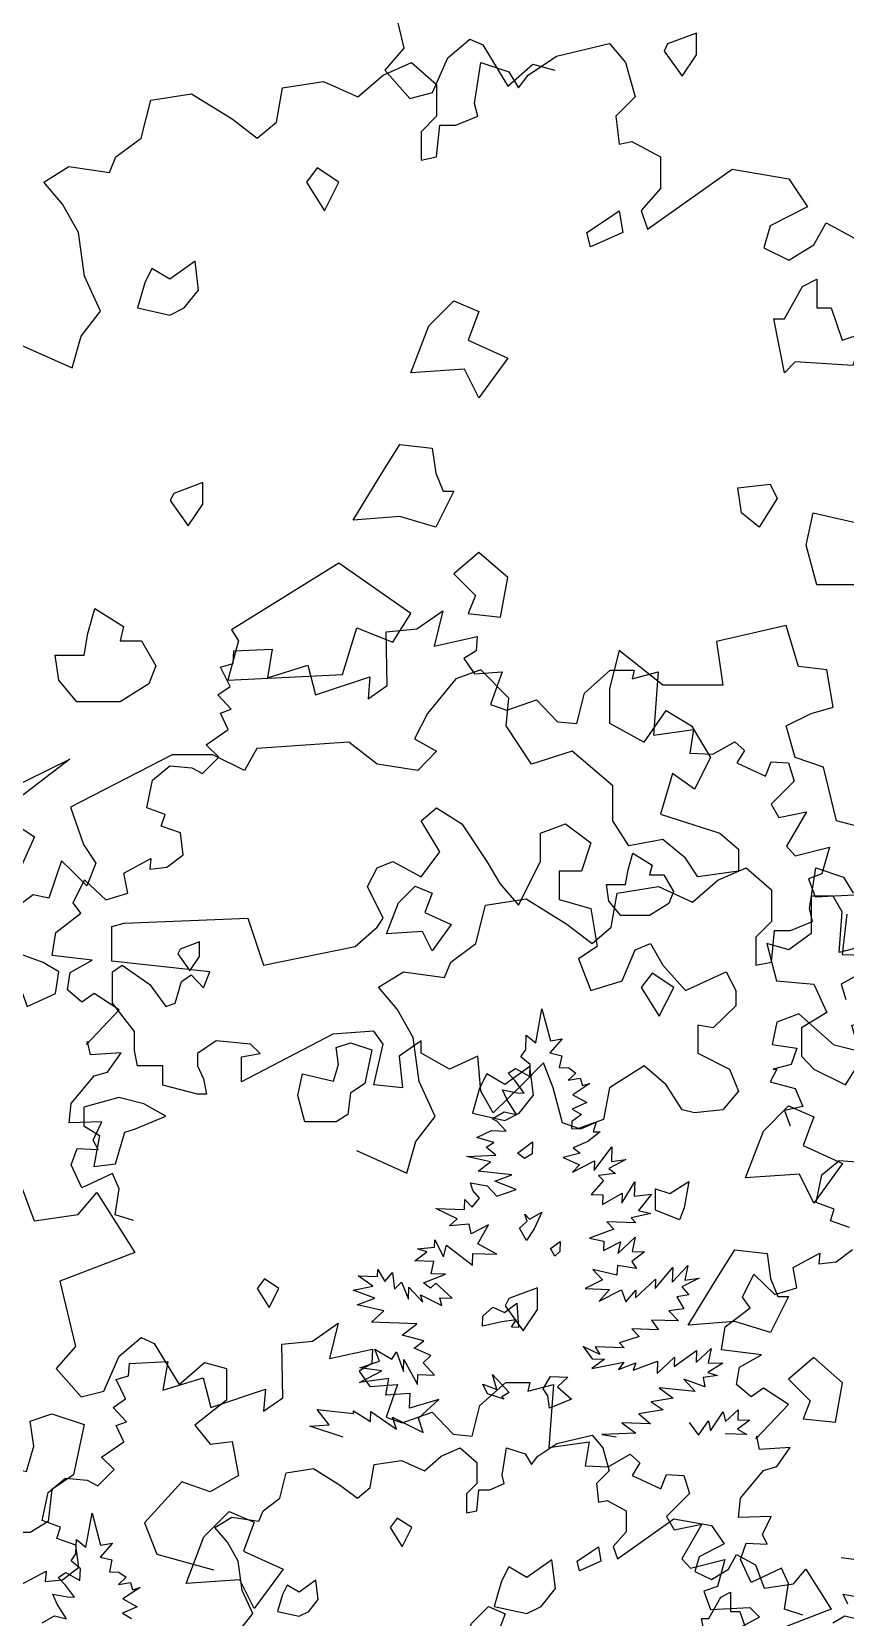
# Model space of a CAD drawing. Header units: inches. Extents: x -11 to 128, y 7 to 56.
# Drawn here: x 13.696 to 14.099, y 23.32 to 24.104 of the extents above; entities that cross this region are included whole.
import ezdxf

# ---------------------------------------------------------------- set-up
doc = ezdxf.new("R2010")
doc.units = ezdxf.units.IN
doc.header["$MEASUREMENT"] = 0
doc.layers.add('CAY', color=94, linetype='Continuous')
doc.layers.add('CAY-3', color=61, linetype='Continuous')
picture_1 = doc.add_image_def('image1.jpg', size_in_pixel=(1680, 1093))

# ---------------------------------------------------------------- blocks, each defined once
blk = doc.blocks.new('A$C76451831')
at = {"layer": 'CAY'}
for p, q in [((1288.9, 1909.2), (1320.1, 1922.7)), ((1320.1, 1922.7), (1347.8, 1898.6)), ((1389.7, 1877.9), (1396.8, 1922.7)), ((1396.8, 1922.7), (1427.4, 1912.7)), ((1261.1, 1885), (1288.9, 1909.2)), ((1427.4, 1912.7), (1438, 1895)), ((1033, 1881.5), (1077.8, 1888.5)), ((1077.8, 1888.5), (1122.6, 1860.8)), ((1171.5, 1857.3), (1178, 1895)), ((1178, 1895), (1223.4, 1902.1)), ((1223.4, 1902.1), (1261.1, 1885)), ((1347.8, 1898.6), (1347.8, 1863.8)), ((1022.3, 1839.6), (1033, 1881.5)), ((1393.2, 1863.8), (1389.7, 1877.9)), ((1122.6, 1860.8), (1150.3, 1839.6)), ((1150.3, 1839.6), (1171.5, 1857.3)), ((1347.8, 1863.8), (1330.7, 1846.6)), ((1347.8, 1818.9), (1351.4, 1853.7)), ((1351.4, 1853.7), (1369, 1853.7)), ((1369, 1853.7), (1393.2, 1863.8)), ((994.6, 1818.9), (1022.3, 1839.6)), ((1330.7, 1846.6), (1330.7, 1815.4)), ((987.6, 1801.8), (994.6, 1818.9)), ((1330.7, 1815.4), (1347.8, 1818.9)), ((915, 1791.2), (942.7, 1808.3)), ((942.7, 1808.3), (987.6, 1801.8)), ((935.7, 1767), (915, 1791.2)), ((953.4, 1735.8), (935.7, 1767)), ((4659.2, 1730), (4666, 1767.4)), ((4666, 1767.4), (4675.2, 1732.1)), ((959.8, 1687.4), (953.4, 1735.8)), ((4648.1, 1722.6), (4648.6, 1738.5)), ((4648.6, 1738.5), (4659.2, 1730)), ((4688.4, 1734.4), (4674.7, 1719)), ((4675.2, 1732.1), (4688.4, 1734.4)), ((4642.8, 1714.7), (4648.1, 1722.6)), ((4653, 1706.2), (4642.8, 1714.7)), ((4674.7, 1719), (4687.7, 1715.8)), ((4687.7, 1715.8), (4685, 1702.8)), ((4628.6, 1696.6), (4636.9, 1701.7)), ((4636.5, 1688.1), (4628.6, 1696.6)), ((4636.9, 1701.7), (4652.5, 1693)), ((4652.5, 1693), (4653, 1706.2)), ((4685, 1702.8), (4695.4, 1702.4)), ((4703.4, 1696.7), (4694.9, 1688.8)), ((4695.4, 1702.4), (4703.4, 1696.7)), ((977.5, 1649), (959.8, 1687.4)), ((4627.6, 1667.1), (4622.5, 1678.2)), ((4622.5, 1678.2), (4638.7, 1674.9)), ((4646.4, 1674.6), (4636.5, 1688.1)), ((4694.9, 1688.8), (4708.2, 1691.1)), ((4718.8, 1685.3), (4699.8, 1672.8)), ((4708.2, 1691.1), (4710.6, 1682.8)), ((4710.6, 1682.8), (4718.8, 1685.3)), ((4637.9, 1650.9), (4627.6, 1667.1)), ((4638.7, 1674.9), (4646.4, 1674.6)), ((4715.4, 1664.1), (4699.3, 1656.9)), ((4699.8, 1672.8), (4715.4, 1664.1)), ((956.3, 1621.3), (977.5, 1649)), ((4611, 1646.4), (4624.4, 1654.1)), ((4616.3, 1643.5), (4611, 1646.4)), ((4626.4, 1632.7), (4616.3, 1643.5)), ((4624.4, 1654.1), (4637.9, 1650.9)), ((4698.8, 1643.4), (4698.5, 1635.7)), ((4709.5, 1651.1), (4698.8, 1643.4)), ((4699.3, 1656.9), (4709.5, 1651.1)), ((4708.9, 1635.3), (4725.5, 1642.4)), ((4725.5, 1642.4), (4722.4, 1632.1)), ((4594.4, 1625.7), (4610.5, 1633.3)), ((4612.8, 1620.1), (4594.4, 1625.7)), ((4610.5, 1633.3), (4626.4, 1632.7)), ((4698.5, 1635.7), (4708.9, 1635.3)), ((4730.1, 1631.8), (4716.6, 1621.4)), ((4722.4, 1632.1), (4730.1, 1631.8)), ((890.9, 1611.3), (946.3, 1586.5)), ((946.3, 1586.5), (956.3, 1621.3)), ((4604.5, 1614.9), (4612.8, 1620.1)), ((4615, 1606.4), (4604.5, 1614.9)), ((4708, 1608.6), (4689.3, 1603.8)), ((4716.6, 1621.4), (4700.5, 1614.3)), ((4700.5, 1614.3), (4708, 1608.6)), ((4723.6, 1589.4), (4743.1, 1615.5)), ((4743.1, 1615.5), (4742.6, 1599.2)), ((4582.8, 1604.8), (4615, 1606.4)), ((4609.3, 1598.9), (4582.8, 1604.8)), ((4595.8, 1588.5), (4609.3, 1598.9)), ((4689.3, 1603.8), (4707.5, 1595.4)), ((4699.6, 1587.6), (4724, 1599.9)), ((4707.5, 1595.4), (4699.6, 1587.6)), ((4724, 1599.9), (4723.6, 1589.4)), ((4758.5, 1601.4), (4739.6, 1591.6)), ((4739.6, 1591.6), (4747.1, 1585.9)), ((4742.6, 1599.2), (4758.5, 1601.4)), ((4587.2, 1575.6), (4605.7, 1572.3)), ((4589.7, 1567.4), (4587.2, 1575.6)), ((4632.8, 1584.5), (4595.8, 1588.5)), ((4614, 1577.4), (4632.8, 1584.5)), ((4637.7, 1568.4), (4614, 1577.4)), ((4733.7, 1578.2), (4720, 1562.8)), ((4747.1, 1585.9), (4728.4, 1583.8)), ((4728.4, 1583.8), (4733.7, 1578.2)), ((4754.1, 1553.5), (4768.1, 1577)), ((4768.1, 1577), (4767.5, 1561.2)), ((4092.4, 1572.3), (4106.6, 1533.9)), ((4154.9, 1541), (4175.6, 1565.2)), ((4175.6, 1565.2), (4217.4, 1499.1)), ((4580.8, 1546.4), (4581.1, 1557.2)), ((4581.1, 1557.2), (4589, 1548.8)), ((4589, 1548.8), (4597.1, 1559)), ((4597.1, 1559), (4589.7, 1567.4)), ((4605.7, 1572.3), (4616.2, 1561)), ((4616.2, 1561), (4637.7, 1568.4)), ((4720, 1562.8), (4733.1, 1562.4)), ((4732.8, 1552), (4754.5, 1564.3)), ((4733.1, 1562.4), (4732.8, 1552)), ((4754.5, 1564.3), (4754.1, 1553.5)), ((4767.5, 1561.2), (4786.6, 1563.2)), ((4786.6, 1563.2), (4772.4, 1545.1)), ((4106.6, 1533.9), (4154.9, 1541)), ((4572.7, 1536.2), (4549.1, 1547.5)), ((4549.1, 1547.5), (4580.8, 1546.4)), ((4785.9, 1541.9), (4764.4, 1537.2)), ((4772.4, 1545.1), (4785.9, 1541.9)), ((4564.3, 1528.4), (4572.7, 1536.2)), ((4585.6, 1530.3), (4564.3, 1528.4)), ((4588, 1519.4), (4585.6, 1530.3)), ((4606.9, 1529.6), (4588, 1519.4)), ((4595.3, 1508.7), (4606.9, 1529.6)), ((4745, 1524.8), (4718.3, 1514.8)), ((4769.2, 1531.6), (4737.5, 1532.7)), ((4737.5, 1532.7), (4745, 1524.8)), ((4764.4, 1537.2), (4769.2, 1531.6)), ((4528.9, 1502.9), (4547.6, 1504.9)), ((4539.3, 1499.8), (4528.9, 1502.9)), ((4547.6, 1504.9), (4547.9, 1513.1)), ((4547.9, 1513.1), (4557.6, 1494.1)), ((4557.6, 1494.1), (4560.8, 1507.2)), ((4560.8, 1507.2), (4589.5, 1484.9)), ((4616.2, 1497.1), (4595.3, 1508.7)), ((4718.3, 1514.8), (4734.1, 1511.6)), ((4734.1, 1511.6), (4733.7, 1501.1)), ((4733.7, 1501.1), (4752.6, 1510.9)), ((4749.5, 1497.9), (4768.7, 1515.8)), ((4752.6, 1510.9), (4749.5, 1497.9)), ((4768.7, 1515.8), (4765.4, 1500)), ((4217.4, 1499.1), (4134.9, 1467.3)), ((4525.8, 1489.8), (4539.3, 1499.8)), ((4547, 1489.1), (4525.8, 1489.8)), ((4543.8, 1475.6), (4547, 1489.1)), ((4589.5, 1484.9), (4589.9, 1498)), ((4589.9, 1498), (4616.2, 1497.1)), ((4779, 1499.6), (4765, 1489.2)), ((4765, 1489.2), (4770.2, 1481.3)), ((4765.4, 1500), (4779, 1499.6)), ((4463.6, 1473.4), (4484.8, 1472.7)), ((4479.5, 1462), (4463.6, 1473.4)), ((4484.8, 1472.7), (4485.1, 1480.4)), ((4485.1, 1480.4), (4492.8, 1466.9)), ((4492.8, 1466.9), (4501.3, 1477.1)), ((4501.3, 1477.1), (4503.4, 1458.4)), ((4535.3, 1465.5), (4559.7, 1475)), ((4559.7, 1475), (4543.8, 1475.6)), ((4732.6, 1469), (4713.7, 1459.2)), ((4722.1, 1480.2), (4732.6, 1469)), ((4748.6, 1473.9), (4722.1, 1480.2)), ((4749, 1484.7), (4748.6, 1473.9)), ((4770.2, 1481.3), (4749, 1484.7)), ((4769, 1449.1), (4791.1, 1469.7)), ((4790.7, 1459.3), (4810.1, 1482.6)), ((4791.1, 1469.7), (4790.7, 1459.3)), ((4809.5, 1466.3), (4826.5, 1484.8)), ((4810.1, 1482.6), (4809.5, 1466.3)), ((4839.1, 1470.7), (4820.2, 1461)), ((4826.5, 1484.8), (4823.2, 1468.6)), ((4823.2, 1468.6), (4839.1, 1470.7)), ((4134.9, 1467.3), (4152, 1395.3)), ((4458, 1457.3), (4479.5, 1462)), ((4481.7, 1448.7), (4458, 1457.3)), ((4503.4, 1458.4), (4511.4, 1466.3)), ((4511.4, 1466.3), (4518.8, 1447.4)), ((4518.8, 1447.4), (4519.3, 1460.6)), ((4519.3, 1460.6), (4534.6, 1444.2)), ((4534.6, 1444.2), (4532.2, 1452.4)), ((4532.2, 1452.4), (4555.8, 1440.7)), ((4543.3, 1459.7), (4535.3, 1465.5)), ((4548.9, 1465), (4543.3, 1459.7)), ((4566.9, 1448.5), (4548.9, 1465)), ((4713.7, 1459.2), (4740.4, 1458.3)), ((4740.4, 1458.3), (4729, 1445.5)), ((4729, 1445.5), (4753.5, 1457.8)), ((4753.5, 1457.8), (4758.5, 1444.5)), ((4758.5, 1444.5), (4769.3, 1457.3)), ((4769.3, 1457.3), (4769, 1449.1)), ((4827.6, 1452.5), (4814.4, 1450.3)), ((4814.4, 1450.3), (4822.1, 1436.9)), ((4820.2, 1461), (4827.6, 1452.5)), ((4462.4, 1441.3), (4481.7, 1448.7)), ((4491.7, 1434.8), (4462.4, 1441.3)), ((4478.1, 1422.1), (4491.7, 1434.8)), ((4555.8, 1440.7), (4553.3, 1449)), ((4553.3, 1449), (4566.9, 1448.5)), ((4822.1, 1436.9), (4805.7, 1434.7)), ((4805.7, 1434.7), (4816.2, 1423.5)), ((4528.3, 1420.4), (4478.1, 1422.1)), ((4512, 1407.8), (4528.3, 1420.4)), ((4786.8, 1424.5), (4794.5, 1413.8)), ((4816.2, 1423.5), (4786.8, 1424.5)), ((4200.3, 1384.7), (4224.5, 1405.3)), ((4224.5, 1405.3), (4238.7, 1398.8)), ((4238.7, 1398.8), (4266.4, 1353.4)), ((4535.8, 1401.5), (4512, 1407.8)), ((4525.1, 1393.7), (4535.8, 1401.5)), ((4773, 1406.4), (4751.5, 1399.4)), ((4751.5, 1399.4), (4756.7, 1393.8)), ((4794.5, 1413.8), (4765.1, 1414.8)), ((4765.1, 1414.8), (4773, 1406.4)), ((4152, 1395.3), (4130.8, 1371.1)), ((4183.2, 1346.3), (4200.3, 1384.7)), ((4487, 1379.2), (4482, 1392.5)), ((4482, 1392.5), (4500.7, 1381.4)), ((4500.7, 1381.4), (4505.9, 1389.4)), ((4505.9, 1389.4), (4513.4, 1367.9)), ((4513.4, 1367.9), (4513.8, 1381)), ((4513.8, 1381), (4528.7, 1353.7)), ((4543.4, 1385.4), (4525.1, 1393.7)), ((4535, 1377.5), (4543.4, 1385.4)), ((4711.4, 1395.4), (4721.4, 1381.9)), ((4729.7, 1386.6), (4711.4, 1395.4)), ((4735, 1381.4), (4721, 1371)), ((4721.4, 1381.9), (4735, 1381.4)), ((4724.6, 1394.9), (4729.7, 1386.6)), ((4756.7, 1393.8), (4724.6, 1394.9)), ((4792.9, 1365.8), (4812.1, 1383.7)), ((4811.7, 1373.3), (4836.3, 1391)), ((4812.1, 1383.7), (4811.7, 1373.3)), ((4835.9, 1377.9), (4852.3, 1393.2)), ((4836.3, 1391), (4835.9, 1377.9)), ((4852.3, 1393.2), (4849, 1377.4)), ((4130.8, 1371.1), (4158.5, 1339.9)), ((4266.4, 1353.4), (4294.1, 1377.6)), ((4294.1, 1377.6), (4318.3, 1371.1)), ((4318.3, 1371.1), (4318.3, 1336.3)), ((4464.9, 1355.9), (4489.4, 1368.7)), ((4465.5, 1371.8), (4487, 1379.2)), ((4489.4, 1368.7), (4465.5, 1371.8)), ((4528.7, 1353.7), (4529.1, 1364.6)), ((4529.1, 1364.6), (4547.7, 1363.9)), ((4547.7, 1363.9), (4535, 1377.5)), ((4721, 1371), (4756.1, 1378)), ((4756.1, 1378), (4750.4, 1370)), ((4750.4, 1370), (4769.3, 1377.5)), ((4766.3, 1369.4), (4793.3, 1379.4)), ((4769.3, 1377.5), (4766.3, 1369.4)), ((4793.3, 1379.4), (4792.9, 1365.8)), ((4859.4, 1363.5), (4843.5, 1361.3)), ((4865.3, 1376.9), (4848.6, 1366.6)), ((4848.6, 1366.6), (4859.4, 1363.5)), ((4849, 1377.4), (4865.3, 1376.9)), ((3035.1, 1358.6), (3052.2, 1286.6)), ((4158.5, 1339.9), (4183.2, 1346.3)), ((4497.2, 1360.3), (4464.9, 1355.9)), ((4493.9, 1341.8), (4497.2, 1360.3)), ((4834.8, 1345.7), (4795, 1349.9)), ((4795, 1349.9), (4810.5, 1338.4)), ((4822.1, 1359.3), (4834.8, 1345.7)), ((4845.4, 1350.8), (4822.1, 1359.3)), ((4843.5, 1361.3), (4845.4, 1350.8)), ((4318.3, 1336.3), (4283.5, 1308.6)), ((4520.7, 1343.6), (4493.9, 1341.8)), ((4520.1, 1327.3), (4520.7, 1343.6)), ((4552.2, 1337), (4520.1, 1327.3)), ((4530.1, 1316.5), (4552.2, 1337)), ((4810.5, 1338.4), (4786.3, 1334.3)), ((4786.3, 1334.3), (4799.6, 1325.7)), ((4431.5, 1309.1), (4418.5, 1325.8)), ((4418.5, 1325.8), (4458.3, 1321.7)), ((4458.3, 1321.7), (4458.4, 1324.4)), ((4458.4, 1324.4), (4477, 1312.9)), ((4477, 1312.9), (4477.4, 1323.8)), ((4477.4, 1323.8), (4505.7, 1304.2)), ((4501.2, 1317.5), (4535, 1300.5)), ((4505.7, 1304.2), (4501.2, 1317.5)), ((4535, 1300.5), (4530.1, 1316.5)), ((4753.8, 1311.4), (4769.3, 1300)), ((4785.5, 1310.3), (4753.8, 1311.4)), ((4799.6, 1325.7), (4772.7, 1321.2)), ((4772.7, 1321.2), (4785.5, 1310.3)), ((4828.1, 1311.5), (4838.5, 1297.6)), ((4838.5, 1297.6), (4849.5, 1313.5)), ((4849.5, 1313.5), (4851.8, 1302.5)), ((4851.8, 1302.5), (4865.7, 1323.4)), ((4865.7, 1323.4), (4868.1, 1312.9)), ((4868.1, 1312.9), (4882.1, 1325.5)), ((4894.8, 1314.2), (4881.4, 1304.2)), ((4882.1, 1325.5), (4881.7, 1314.6)), ((4881.7, 1314.6), (4894.8, 1314.2)), ((4283.5, 1308.6), (4300.6, 1287.9)), ((4410.2, 1307.5), (4431.5, 1309.1)), ((4446.9, 1295.4), (4410.2, 1307.5)), ((4682.3, 1288.4), (4721.2, 1297.8)), ((4721.2, 1297.8), (4733, 1283.7)), ((4769.3, 1300), (4732.1, 1298.6)), ((4732.1, 1298.6), (4747.8, 1295.7)), ((4891.6, 1298.4), (4867.6, 1299.3)), ((4881.4, 1304.2), (4891.6, 1298.4)), ((3052.2, 1286.6), (3031, 1262.4)), ((4300.6, 1287.9), (4324.7, 1290.9)), ((4324.7, 1290.9), (4331.8, 1253.1)), ((4554.9, 1274.6), (4575.8, 1283.7)), ((4575.8, 1283.7), (4594.3, 1267.5)), ((4622.2, 1253.8), (4626.9, 1283.7)), ((4626.9, 1283.7), (4647.3, 1277)), ((4647.3, 1277), (4654.4, 1265.2)), ((4661.5, 1274.6), (4682.3, 1288.4)), ((4733, 1283.7), (4740.1, 1258.5)), ((4384.3, 1256.1), (4414.2, 1260.8)), ((4414.2, 1260.8), (4444.1, 1242.4)), ((4476.7, 1240), (4481, 1265.2)), ((4481, 1265.2), (4511.3, 1269.9)), ((4511.3, 1269.9), (4536.5, 1258.5)), ((4536.5, 1258.5), (4554.9, 1274.6)), ((4594.3, 1267.5), (4594.3, 1244.3)), ((4654.4, 1265.2), (4661.5, 1274.6)), ((4740.1, 1258.5), (4725.9, 1244.3)), ((4269.3, 1246.1), (4228, 1201.2)), ((4300.6, 1235.4), (4269.3, 1246.1)), ((4331.8, 1253.1), (4300.6, 1235.4)), ((4377.3, 1228.2), (4384.3, 1256.1)), ((4444.1, 1242.4), (4462.6, 1228.2)), ((4594.3, 1244.3), (4582.9, 1232.9)), ((4608.4, 1237.6), (4624.5, 1244.3)), ((4624.5, 1244.3), (4622.2, 1253.8)), ((4725.9, 1244.3), (4728.3, 1223.9)), ((4358.8, 1214.4), (4377.3, 1228.2)), ((4462.6, 1228.2), (4476.7, 1240)), ((4582.9, 1232.9), (4582.9, 1212.1)), ((4594.3, 1214.4), (4596.6, 1237.6)), ((4596.6, 1237.6), (4608.4, 1237.6)), ((4728.3, 1223.9), (4737.7, 1225.8)), ((4737.7, 1225.8), (4758.6, 1214.4)), ((4305.7, 1196), (4324.2, 1207.4)), ((4324.2, 1207.4), (4354.1, 1203)), ((4354.1, 1203), (4358.8, 1214.4)), ((4582.9, 1212.1), (4594.3, 1214.4)), ((4758.6, 1214.4), (4758.6, 1191.2)), ((4228, 1201.2), (4241.6, 1166.4)), ((4319.5, 1179.8), (4305.7, 1196)), ((4758.6, 1191.2), (4744.4, 1175.1)), ((4749.1, 1161.4), (4811.2, 1205.4)), ((4811.2, 1205.4), (4852.9, 1198.3)), ((4852.9, 1198.3), (4866.7, 1177.9)), ((4331.3, 1159), (4319.5, 1179.8)), ((4744.4, 1175.1), (4749.1, 1161.4)), ((4866.7, 1177.9), (4839.1, 1163.7)), ((4241.6, 1166.4), (4304.1, 1149.3)), ((4335.6, 1126.7), (4331.3, 1159)), ((4839.1, 1163.7), (4834.4, 1147.6)), ((4871.4, 1149.9), (4880.4, 1166.1)), ((4880.4, 1166.1), (4901.2, 1154.7)), ((4901.2, 1154.7), (4910.7, 1129.1)), ((4834.4, 1147.6), (4852.9, 1138.5)), ((4852.9, 1138.5), (4871.4, 1149.9)), ((4942.9, 1133.8), (4956.7, 1149.9)), ((4956.7, 1149.9), (4984.6, 1105.9)), ((4347.4, 1101.2), (4335.6, 1126.7)), ((4910.7, 1129.1), (4942.9, 1133.8)), ((4333.2, 1082.7), (4347.4, 1101.2)), ((4984.6, 1105.9), (4929.6, 1084.7))]:
    blk.add_line(p, q, dxfattribs=at)
for points in [[(4216, 1534.3), (4196, 1540.6), (4200.2, 1569.1), (4192.8, 1586), (4159, 1570.1), (4147.4, 1595.5), (4153.8, 1613.4), (4177, 1612.3), (4171.7, 1622.9), (4181.2, 1642.9), (4145.3, 1641.9), (4147.4, 1663), (4172.8, 1693.5), (4187.5, 1697.8), (4202.3, 1718.9), (4168.5, 1716.7), (4165.4, 1731.5), (4164.3, 1728.3), (4200.2, 1766.3), (4172.8, 1784.2), (4159, 1774.7), (4143.2, 1788.5), (4146.4, 1807.4), (4170.6, 1821.2), (4126.4, 1826.4), (4130.6, 1851.7), (4158, 1872.8), (4149.6, 1884.4), (4162.2, 1909.7), (4185.4, 1887.6), (4209.7, 1895), (4205.5, 1917.1), (4235, 1933), (4233.9, 1921.4), (4252.9, 1923.5), (4270.8, 1937.2), (4267.7, 1961.4), (4246.6, 1968.8), (4250.8, 1981.5), (4230.8, 1988.9), (4237.1, 2019.4), (4256.1, 2035.3), (4280.3, 2033.1), (4291.9, 2026.8), (4309.9, 2044.7), (4296.2, 2058.5), (4320.4, 2075.3), (4312, 2093.3), (4323.6, 2097.5), (4308.8, 2113.3), (4322.5, 2122.8), (4312, 2143.9), (4325.7, 2148.1), (4326.7, 2161.8), (4368.9, 2163.9), (4363.7, 2132.3), (4408, 2146), (4416.4, 2113.3), (4476.5, 2133.3), (4474.4, 2109.1), (4495.5, 2123.9), (4494.4, 2182.9), (4528.2, 2186.1), (4556.7, 2206.1), (4547.2, 2167.1), (4594.6, 2177.6), (4593.6, 2161.8), (4579.9, 2153.4), (4591.5, 2136.5), (4622.1, 2138.6), (4609.4, 2102.8), (4627.3, 2096.4), (4660, 2108), (4683.2, 2083.8), (4704.3, 2081.7), (4712.8, 2115.4), (4741.2, 2140.7), (4767.6, 2140.7), (4765.5, 2131.2), (4794, 2138.6), (4788.7, 2069), (4833, 2075.3), (4828.8, 2049), (4854.1, 2047.9), (4878.3, 2061.6), (4888.9, 2052.1), (4880.5, 2038.4), (4912.1, 2023.7), (4918.4, 2039.5), (4937.4, 2038.4), (4943.7, 2018.4), (4918.4, 1993.1), (4926.9, 1978.3), (4957.4, 1984.6), (4935.3, 1946.7), (4944.8, 1936.1), (4982.8, 1945.6), (4974.3, 1916.1), (4959.6, 1910.8), (4966.9, 1890.8), (5010.2, 1892.9)], [(5001.7, 1871.8), (4996.5, 1827.5), (5033.4, 1826.4)], [(5030.2, 1813.8), (4995.4, 1794.8), (5000.7, 1777.9)], [(5021.8, 1718.9), (4988, 1727.3), (4949, 1762.1), (4924.8, 1752.6), (4919.5, 1728.3), (4946.9, 1724.1), (4940.6, 1706.2), (4920.5, 1700.9), (4924.8, 1700.9), (4917.4, 1687.2), (4944.8, 1679.8), (4953.2, 1659.8), (4933.2, 1655.6), (4939.5, 1638.7)], [(4953.2, 1099.5), (4933.2, 1105.8), (4937.4, 1134.3), (4930, 1151.2), (4896.3, 1135.4), (4884.7, 1160.7), (4891, 1178.6), (4914.2, 1177.5), (4908.9, 1188.1), (4918.4, 1208.1), (4882.5, 1207.1), (4884.7, 1228.2), (4910, 1258.8), (4924.7, 1263), (4939.5, 1284.1), (4905.7, 1282), (4902.6, 1296.7), (4901.5, 1293.6), (4937.4, 1331.5), (4910, 1349.5), (4896.3, 1340), (4880.4, 1353.7), (4883.6, 1372.7), (4907.9, 1386.4), (4863.6, 1391.6), (4867.8, 1417), (4895.2, 1438.1), (4886.8, 1449.7), (4899.4, 1475), (4922.6, 1452.8), (4946.9, 1460.2), (4942.7, 1482.3), (4972.2, 1498.2), (4971.1, 1486.6), (4990.1, 1488.7), (5008, 1502.4)], [(5004.9, 1526.6), (4983.8, 1534), (4988, 1546.7), (4968, 1554.1), (4974.3, 1584.7), (4993.3, 1600.5), (5017.5, 1598.4)], [(4680, 1494.9), (4675.3, 1503.2), (4686, 1511), (4685.6, 1500.1), (4680, 1494.9)], [(519.4, 1132.1), (549, 1147.9), (547.9, 1136.3), (566.9, 1138.4), (584.8, 1152.1), (581.7, 1176.4), (560.6, 1183.8), (564.8, 1196.4), (544.7, 1203.8), (551.1, 1234.4), (570.1, 1250.2), (594.3, 1248.1), (605.9, 1241.8), (623.8, 1259.7), (610.1, 1273.4), (634.4, 1290.3), (625.9, 1308.2), (637.6, 1312.5), (622.8, 1328.3), (636.5, 1337.8), (625.9, 1358.9), (639.7, 1363.1), (640.7, 1376.8), (682.9, 1378.9), (677.6, 1347.3), (721.9, 1361), (730.4, 1328.3), (790.5, 1348.3), (788.4, 1324.1), (809.5, 1338.8), (808.4, 1397.9), (842.2, 1401.1), (870.6, 1421.1), (861.1, 1382.1), (908.6, 1392.6), (907.6, 1376.8), (893.8, 1368.4), (905.4, 1351.5), (936, 1353.6), (923.4, 1317.7), (941.3, 1311.4), (974, 1323), (997.2, 1298.7), (1018.3, 1296.6), (1026.7, 1330.4), (1055.2, 1355.7), (1081.6, 1355.7), (1079.5, 1346.2), (1107.9, 1353.6), (1102.7, 1284), (1147, 1290.3), (1142.7, 1263.9), (1168.1, 1262.9), (1192.3, 1276.6), (1202.9, 1267.1), (1194.4, 1253.4), (1226.1, 1238.6), (1232.4, 1254.5), (1251.4, 1253.4), (1257.7, 1233.4), (1232.4, 1208), (1240.8, 1193.3), (1271.4, 1199.6), (1249.3, 1161.6), (1258.8, 1151.1), (1296.7, 1160.6), (1288.3, 1131.1), (1273.5, 1125.8), (1280.9, 1105.7), (1324.2, 1107.9), (1334.7, 1097.3), (1315.7, 1086.8)], [(1415.5, 1090.9), (1428.9, 1098.6), (1442.4, 1095.4)], [(1432.1, 1111.6), (1427, 1122.6), (1443.2, 1119.4)], [(4115.5, 1090.9), (4128.9, 1098.6), (4142.4, 1095.4), (4132.1, 1111.6), (4127, 1122.6), (4143.2, 1119.4), (4150.9, 1119.1), (4141, 1132.6), (4133.1, 1141), (4141.4, 1146.2), (4157, 1137.5), (4157.5, 1150.6), (4147.3, 1159.1), (4152.6, 1167.1), (4153.1, 1182.9), (4163.7, 1174.4), (4170.5, 1211.8), (4179.7, 1176.6), (4192.9, 1178.8), (4179.2, 1163.4), (4192.2, 1160.3), (4189.5, 1147.2), (4199.9, 1146.8), (4207.9, 1141.1), (4199.4, 1133.3), (4212.7, 1135.5), (4215.1, 1127.3), (4223.3, 1129.7), (4204.3, 1117.2), (4219.9, 1108.5), (4203.8, 1101.4), (4214, 1095.6)], [(4995.4, 1162.8), (5051.3, 1155.4)]]:
    blk.add_lwpolyline(points, dxfattribs=at)
for points in [[(4784.5, 1915.2), (4800.4, 1915.2), (4810.9, 1896.7), (4805.6, 1883.5), (4784.5, 1870.3), (4752.8, 1870.3), (4739.6, 1886.1), (4737, 1904.6), (4758.1, 1904.6), (4760.8, 1920.5), (4766, 1939), (4787.2, 1925.7)], [(4507.9, 1884.3), (4526.4, 1902.8), (4544.9, 1894.9), (4536.9, 1873.7), (4566, 1860.5), (4544.9, 1831.5), (4534.3, 1852.6), (4494.7, 1850)], [(4267.5, 1833.2), (4264.9, 1827.9), (4278.1, 1809.4), (4288.7, 1825.2), (4288.7, 1841.1)], [(1240.2, 1791.1), (1216.4, 1806.9), (1204.5, 1791.1), (1224.3, 1759.4)], [(4396.9, 1672), (4402.2, 1695.8), (4436.5, 1687.9), (4441.8, 1706.3), (4439.1, 1724.8), (4455, 1730.1), (4478.7, 1722.2), (4470.8, 1685.2), (4455, 1674.7), (4452.3, 1650.9), (4439.1, 1643), (4404.8, 1643)], [(1085.8, 1672.3), (1081.8, 1704), (1054.1, 1684.2), (1034.3, 1696), (1026.4, 1680.2), (1018.5, 1652.5), (1054.1, 1644.6), (1069.9, 1652.5)], [(1339.1, 1632.7), (1366.8, 1660.4), (1394.5, 1648.5), (1382.7, 1616.8), (1426.2, 1597), (1394.5, 1553.5), (1378.7, 1585.2), (1319.3, 1581.2)], [(4639.1, 1608.3), (4655.4, 1620.8), (4655, 1607.7), (4646.6, 1602.6)], [(4791, 1545.5), (4791, 1569.3), (4806.8, 1564), (4827.9, 1577.2), (4822.7, 1548.1), (4817.4, 1534.9)], [(4641.2, 1525.7), (4649.6, 1533.5), (4647.2, 1541.3), (4652.4, 1535.7), (4665.8, 1543.4), (4657.5, 1525.1), (4648.9, 1512.3)], [(1287.7, 1470.3), (1307.5, 1502), (1343.1, 1498), (1347, 1470.3), (1355, 1450.5), (1366.8, 1450.5), (1347, 1410.9), (1307.5, 1422.8), (1256, 1418.8)], [(4376, 1459.3), (4360.2, 1469.9), (4352.3, 1459.3), (4365.5, 1438.2)], [(1058.5, 1448.2), (1054.5, 1440.3), (1074.3, 1412.6), (1090.2, 1436.3), (1090.2, 1460.1)], [(4640.1, 1416.5), (4632.4, 1416.7), (4637.7, 1424.7), (4621.8, 1422.5), (4600.3, 1417.9), (4600.7, 1428.7), (4611.9, 1438.8), (4624.8, 1432.9), (4638.3, 1443.3)], [(1418.3, 1311.9), (1426.2, 1355.4), (1394.5, 1383.2), (1366.8, 1359.4), (1390.6, 1335.6), (1382.7, 1315.8)], [(4624.2, 1337.2), (4605.8, 1343.3), (4600.8, 1353.9), (4616.4, 1347.9), (4611.6, 1364.4), (4629.9, 1344.7), (4621.6, 1340)], [(4672.4, 1341), (4667.2, 1348.9), (4675.4, 1362.2), (4694.4, 1361.5), (4683.1, 1351), (4698.5, 1337.4), (4674.2, 1327.3)], [(4038.9, 1234.1), (4046.9, 1269.7), (4098.3, 1257.8), (4106.2, 1285.6), (4102.3, 1313.3), (4126, 1321.2), (4161.7, 1309.3), (4149.8, 1253.9), (4126, 1238), (4122.1, 1202.4), (4102.3, 1190.5), (4050.8, 1190.5)], [(3342.6, 1291.2), (3338.7, 1283.3), (3358.5, 1255.6), (3374.3, 1279.3), (3374.3, 1303.1)], [(722.8, 1185.8), (750.5, 1213.5), (778.2, 1201.7), (766.3, 1170), (809.9, 1150.2), (778.2, 1106.6), (762.4, 1138.3), (703, 1134.3)], [(4522.5, 1195.9), (4506.6, 1206.4), (4498.7, 1195.9), (4511.9, 1174.8)], [(4720.4, 1169.5), (4728.3, 1174.8), (4731, 1158.9), (4707.2, 1148.4), (4704.6, 1158.9)], [(1109.9, 1128.8), (1106, 1160.5), (1078.3, 1140.7), (1058.5, 1152.6), (1050.5, 1136.7), (1042.6, 1109), (1078.3, 1101.1), (1094.1, 1109)], [(4419.5, 1116.7), (4416.9, 1137.8), (4398.4, 1124.6), (4385.2, 1132.5), (4380, 1122), (4374.7, 1103.5), (4398.4, 1098.2), (4409, 1103.5)], [(4862.9, 1119.3), (4873.5, 1124.6), (4873.5, 1103.5), (4884.1, 1103.5), (4892, 1079.7), (4907.8, 1085), (4899.9, 1061.2), (4857.7, 1063.9), (4849.7, 1055.9), (4841.8, 1095.6), (4849.7, 1095.6)], [(4588.5, 1090.3), (4606.9, 1108.8), (4625.4, 1100.8), (4617.5, 1079.7), (4646.5, 1066.5), (4625.4, 1037.5), (4614.9, 1058.6), (4575.3, 1055.9)]]:
    blk.add_lwpolyline(points, close=True, dxfattribs=at)
at = {"layer": 'CAY-3'}
for p, q in [((3100.6, 1276), (3124.7, 1296.6)), ((3124.7, 1296.6), (3138.9, 1290.1)), ((3083.5, 1237.6), (3100.6, 1276)), ((3138.9, 1290.1), (3166.6, 1244.7)), ((3188.9, 1257), (3220.2, 1277.6)), ((3220.2, 1277.6), (3278.5, 1291.8)), ((3278.5, 1291.8), (3296.2, 1270.6)), ((3029.1, 1257), (3060.4, 1270.6)), ((3031, 1262.4), (3058.7, 1231.2)), ((3060.4, 1270.6), (3088.1, 1246.4)), ((3130, 1225.7), (3137, 1270.6)), ((3137, 1270.6), (3167.7, 1260.5)), ((3166.6, 1244.7), (3194.3, 1268.9)), ((3167.7, 1260.5), (3178.3, 1242.8)), ((3194.3, 1268.9), (3218.5, 1262.4)), ((3296.2, 1270.6), (3306.9, 1232.8)), ((2911.8, 1205.1), (2918.3, 1242.8)), ((2918.3, 1242.8), (2963.7, 1249.9)), ((2963.7, 1249.9), (3001.4, 1232.8)), ((3001.4, 1232.8), (3029.1, 1257)), ((3088.1, 1246.4), (3088.1, 1211.6)), ((3178.3, 1242.8), (3188.9, 1257)), ((2762.6, 1187.4), (2773.2, 1229.3)), ((2773.2, 1229.3), (2818.1, 1236.4)), ((2818.1, 1236.4), (2862.9, 1208.6)), ((3058.7, 1231.2), (3083.5, 1237.6)), ((3133.5, 1211.6), (3130, 1225.7)), ((3306.9, 1232.8), (3285.6, 1211.6)), ((2862.9, 1208.6), (2890.6, 1187.4)), ((3088.1, 1211.6), (3071, 1194.5)), ((3109.3, 1201.6), (3133.5, 1211.6)), ((3285.6, 1211.6), (3289.2, 1180.9)), ((2890.6, 1187.4), (2911.8, 1205.1)), ((3071, 1194.5), (3071, 1163.2)), ((3088.1, 1166.8), (3091.6, 1201.6)), ((3091.6, 1201.6), (3109.3, 1201.6)), ((2734.9, 1166.8), (2762.6, 1187.4)), ((3289.2, 1180.9), (3303.3, 1183.9)), ((3303.3, 1183.9), (3334.6, 1166.8)), ((2655.3, 1139), (2683, 1156.1)), ((2683, 1156.1), (2727.8, 1149.6)), ((2727.8, 1149.6), (2734.9, 1166.8)), ((3071, 1163.2), (3088.1, 1166.8)), ((3320.4, 1087.1), (3413.6, 1153.2)), ((3334.6, 1166.8), (3334.6, 1131.9)), ((3413.6, 1153.2), (3476.1, 1142.6)), ((2676, 1114.8), (2655.3, 1139)), ((3476.1, 1142.6), (3496.7, 1111.9)), ((3334.6, 1131.9), (3313.3, 1107.8)), ((2693.6, 1083.6), (2676, 1114.8)), ((3313.3, 1107.8), (3320.4, 1087.1)), ((3496.7, 1111.9), (3455.4, 1090.7)), ((2700.1, 1035.2), (2693.6, 1083.6)), ((3455.4, 1090.7), (3448.4, 1066.5)), ((3503.8, 1070), (3517.3, 1094.2)), ((3517.3, 1094.2), (3548.6, 1077.1)), ((3448.4, 1066.5), (3476.1, 1052.9)), ((3476.1, 1052.9), (3503.8, 1070)), ((2717.8, 996.9), (2700.1, 1035.2)), ((2696.6, 969.1), (2717.8, 996.9)), ((2686.6, 934.3), (2696.6, 969.1)), ((2631.1, 959.1), (2686.6, 934.3)), ((3473.1, 650.6), (3396.5, 632.9)), ((3486.7, 605.2), (3473.1, 650.6)), ((3396.5, 632.9), (3403.5, 584.6)), ((3289.2, 622.9), (3278.5, 581)), ((3337.5, 584.6), (3289.2, 622.9)), ((3137, 601.7), (3109.3, 591.6)), ((3167.7, 570.4), (3137, 601.7)), ((3517.9, 601.7), (3486.7, 605.2)), ((3525, 560.4), (3517.9, 601.7)), ((3109.3, 591.6), (3078.1, 553.3)), ((3278.5, 581), (3278.5, 542.7)), ((3403.5, 584.6), (3337.5, 584.6)), ((3164.8, 539.7), (3167.7, 570.4)), ((3500.8, 553.3), (3525, 560.4)), ((3078.1, 553.3), (3063.9, 525.6)), ((3278.5, 542.7), (3316.9, 522)), ((3316.9, 522), (3341, 556.8)), ((3341, 556.8), (3368.8, 539.7)), ((3473.1, 539.7), (3500.8, 553.3)), ((3063.9, 525.6), (3088.1, 512)), ((3192.5, 497.8), (3164.8, 539.7)), ((3368.8, 539.7), (3390, 504.9)), ((3483.1, 504.9), (3473.1, 539.7)), ((2797, 507.9), (2685, 450.4)), ((2841.8, 507.9), (2797, 507.9)), ((2876.6, 490.8), (2841.8, 507.9)), ((2890.2, 514.9), (2876.6, 490.8)), ((2991.4, 522), (2890.2, 514.9)), ((3022.7, 497.8), (2991.4, 522)), ((3088.1, 512), (3067.5, 490.8)), ((3237.3, 512), (3192.5, 497.8)), ((3282.1, 473.7), (3237.3, 512)), ((3067.5, 490.8), (3022.7, 497.8)), ((3390, 504.9), (3372.3, 470.1)), ((3514.4, 494.3), (3483.1, 504.9)), ((3528.5, 435.3), (3514.4, 494.3)), ((3282.1, 435.3), (3282.1, 473.7)), ((3348.1, 487.2), (3334.6, 442.4)), ((3372.3, 470.1), (3348.1, 487.2)), ((2685, 450.4), (2699.2, 409.1)), ((3071, 435.3), (3088.1, 449.5)), ((3088.1, 449.5), (3115.8, 431.8)), ((3334.6, 442.4), (3400, 421.8)), ((3091.6, 401.1), (3071, 435.3)), ((3115.8, 431.8), (3143.5, 390.5)), ((3202.5, 421.8), (3230.2, 431.8)), ((3202.5, 390.5), (3202.5, 421.8)), ((3230.2, 431.8), (3257.9, 411.1)), ((3299.8, 407.6), (3282.1, 435.3)), ((3400, 421.8), (3420.6, 404.1)), ((3580.4, 421.8), (3528.5, 435.3)), ((2699.2, 409.1), (2712.7, 388.5)), ((3257.9, 411.1), (3247.9, 379.9)), ((3337.5, 414.7), (3299.8, 407.6)), ((3362.3, 394), (3337.5, 414.7)), ((3420.6, 404.1), (3420.6, 379.9)), ((2675.1, 391.3), (2660.8, 350.1)), ((2685, 381.4), (2675.1, 391.3)), ((2712.7, 388.5), (2702.7, 363.7)), ((3022.7, 383.4), (3039.8, 390.5)), ((3039.8, 390.5), (3071, 373.4)), ((3071, 373.4), (3091.6, 401.1)), ((3143.5, 390.5), (3157.7, 366.3)), ((3178.3, 342.1), (3202.5, 390.5)), ((3375.8, 373.4), (3362.3, 394)), ((2702.7, 363.7), (2685, 381.4)), ((3012, 362.8), (3022.7, 383.4)), ((3223.1, 379.9), (3223.1, 348.6)), ((3247.9, 379.9), (3223.1, 379.9)), ((3420.6, 379.9), (3375.8, 373.4)), ((2643.7, 353.7), (2601.9, 322.4)), ((2660.8, 350.1), (2643.7, 353.7)), ((3029.1, 328), (3012, 362.8)), ((3157.7, 366.3), (3178.3, 342.1)), ((3223.1, 348.6), (3257.9, 338.6)), ((3257.9, 338.6), (3265, 296.7)), ((2730.4, 318.9), (2744, 322.4)), ((2730.4, 280.5), (2730.4, 318.9)), ((2744, 322.4), (2880.2, 328)), ((2880.2, 328), (2897.3, 276)), ((2998.5, 296.7), (3022.7, 317.9)), ((3022.7, 317.9), (3029.1, 328)), ((3306.9, 293.2), (3323.9, 300.2)), ((3323.9, 300.2), (3337.5, 276.1)), ((2838.3, 269), (2730.4, 280.5)), ((2897.3, 276), (2998.5, 296.7)), ((3265, 296.7), (3244.4, 283.1)), ((3244.4, 283.1), (3257.9, 248.3)), ((3292.7, 259), (3306.9, 293.2)), ((2731, 269), (2741.6, 276)), ((2731, 234.2), (2731, 269)), ((2741.6, 276), (2772.3, 254.8)), ((2807.1, 258.3), (2817.7, 265.4)), ((2817.7, 265.4), (2831.2, 251.3)), ((2831.2, 251.3), (2838.3, 269)), ((3337.5, 276.1), (3362.3, 248.3)), ((3362.3, 248.3), (3407.1, 269)), ((3407.1, 269), (3417.7, 248.3)), ((2772.3, 254.8), (2790, 230.6)), ((2800, 234.2), (2807.1, 258.3)), ((3257.9, 248.3), (3292.7, 259)), ((3417.7, 248.3), (3417.7, 231.2)), ((2755.2, 202.9), (2731, 234.2)), ((2790, 230.6), (2800, 234.2)), ((3417.7, 231.2), (3392.9, 207)), ((3375.8, 210), (3375.8, 179.3)), ((3392.9, 207), (3375.8, 210)), ((2755.2, 182.3), (2755.2, 202.9)), ((2845.4, 192.9), (2824.7, 178.7)), ((2883.1, 189.3), (2845.4, 192.9)), ((2973.7, 200), (2873.1, 147.5)), ((3019.1, 203.5), (2973.7, 200)), ((3029.1, 189.3), (3019.1, 203.5)), ((3071, 192.9), (3046.8, 175.8)), ((3071, 179.3), (3071, 192.9)), ((2758.7, 165.1), (2755.2, 182.3)), ((2824.7, 178.7), (2824.7, 165.1)), ((2873.1, 175.2), (2893.7, 178.7)), ((2873.1, 147.5), (2873.1, 175.2)), ((2893.7, 178.7), (2883.1, 189.3)), ((3019.1, 144.5), (3029.1, 189.3)), ((3046.8, 175.8), (3050.4, 141)), ((3102.3, 161.6), (3071, 179.3)), ((3133.5, 175.8), (3102.3, 161.6)), ((3137, 137.4), (3133.5, 175.8)), ((3375.8, 179.3), (3410.6, 161.6)), ((2786.4, 165.1), (2758.7, 165.1)), ((2786.4, 143.9), (2786.4, 165.1)), ((2824.7, 165.1), (2831.2, 151)), ((3206, 168.7), (3181.9, 144.5)), ((3216.6, 141), (3206, 168.7)), ((3316.9, 165.2), (3278.5, 141)), ((3341, 144.5), (3316.9, 165.2)), ((3410.6, 161.6), (3420.6, 137.4)), ((2824.7, 133.9), (2786.4, 143.9)), ((2831.2, 151), (2834.8, 133.9)), ((3050.4, 141), (3019.1, 144.5)), ((3181.9, 144.5), (3150.6, 113.3)), ((3226.7, 102.6), (3216.6, 141)), ((3278.5, 141), (3272.1, 106.2)), ((3358.7, 116.8), (3341, 144.5)), ((2834.8, 133.9), (2824.7, 133.9)), ((3150.6, 113.3), (3137, 137.4)), ((3420.6, 137.4), (3403.5, 116.8)), ((3272.1, 106.2), (3244.4, 96.1)), ((3372.3, 113.3), (3358.7, 116.8)), ((3403.5, 116.8), (3372.3, 113.3)), ((3244.4, 96.1), (3226.7, 102.6))]:
    blk.add_line(p, q, dxfattribs=at)
for points in [[(2980.4, 1138.9), (2956.7, 1154.8), (2944.8, 1138.9), (2964.6, 1107.2)], [(3277.4, 1099.3), (3289.2, 1107.2), (3293.2, 1083.5), (3257.6, 1067.6), (3253.6, 1083.5)], [(2826, 1020.1), (2822.1, 1051.8), (2794.4, 1032), (2774.6, 1043.9), (2766.7, 1028), (2758.7, 1000.3), (2794.4, 992.4), (2810.2, 1000.3)], [(3491.1, 1024.1), (3507, 1032), (3507, 1000.3), (3522.8, 1000.3), (3534.7, 964.7), (3558.4, 972.6), (3546.6, 936.9), (3483.2, 940.9), (3471.3, 929), (3459.5, 988.4), (3471.3, 988.4)], [(3079.4, 980.5), (3107.1, 1008.2), (3134.8, 996.3), (3123, 964.7), (3166.5, 944.9), (3134.8, 901.3), (3119, 933), (3059.6, 929)], [(3027.9, 818.1), (3047.7, 849.8), (3083.4, 845.8), (3087.3, 818.1), (3095.2, 798.3), (3107.1, 798.3), (3087.3, 758.7), (3047.7, 770.6), (2996.3, 766.6)], [(3495.1, 738.9), (3503, 774.6), (3554.5, 762.7), (3562.4, 790.4), (3558.4, 818.1), (3582.2, 826), (3617.8, 814.2), (3605.9, 758.7), (3582.2, 742.9), (3578.2, 707.2), (3558.4, 695.3), (3507, 695.3)], [(2798.8, 796), (2794.8, 788.1), (2814.6, 760.4), (2830.5, 784.1), (2830.5, 807.9)], [(3423.8, 774.6), (3419.9, 802.3), (3455.5, 806.2), (3463.4, 790.4), (3443.6, 758.7)], [(3039.8, 632), (3059.6, 663.7), (2980.4, 719.1), (2862.1, 645.5), (2870, 633.6), (2858.2, 590.1), (2984.4, 596.3), (3000.2, 647.8)], [(3158.6, 659.7), (3166.5, 703.3), (3134.8, 731), (3107.1, 707.2), (3130.9, 683.5), (3123, 663.7)], [(2739.4, 633.6), (2763.2, 633.6), (2779, 605.9), (2771.1, 586.1), (2739.4, 566.3), (2691.9, 566.3), (2672.1, 590.1), (2668.1, 617.8), (2699.8, 617.8), (2703.8, 641.6), (2711.7, 669.3), (2743.4, 649.5)], [(2573.8, 417.4), (2565.9, 445.1), (2684, 503), (2629.2, 460.9), (2621.3, 433.2), (2645.1, 417.4), (2629.2, 381.7)], [(3535, 335), (3525, 352.1), (3500.8, 352.1), (3500.8, 310.9), (3476.1, 293.2), (3451.9, 300.2), (3462.5, 259), (3503.8, 255.4), (3517.9, 224.1), (3490.2, 207), (3490.2, 175.8), (3503.8, 161.6), (3538.6, 144.5), (3556.3, 172.2), (3545.6, 210), (3594, 220.6), (3614.6, 241.3), (3580.4, 265.4), (3569.8, 300.2), (3531.5, 290.2)], [(2654.9, 279), (2616.6, 293.2), (2603, 258.3), (2627.2, 258.3), (2637.2, 230.6), (2668.5, 244.8), (2672, 269)], [(2765.8, 123.3), (2738.1, 130.3), (2699.7, 119.7), (2699.7, 99.1), (2716.8, 88.5), (2710.4, 54.3), (2734.5, 57.2), (2744.6, 92), (2755.2, 95.5), (2790, 109.7)]]:
    blk.add_lwpolyline(points, close=True, dxfattribs=at)

msp = doc.modelspace()

# ---------------------------------------------------------------- block references
at = {"layer": 'CAY', "xscale": 0.0004489089019145984, "yscale": 0.0004489089019145984, "zscale": 0.0004489089019145984}
for p in [(12.51033, 23.51849), (11.85412, 22.82744), (13.45711, 22.82744)]:
    msp.add_blockref('A$C76451831', p, dxfattribs=at)

# ---------------------------------------------------------------- pictures from other files: only their frames are drawn
image = msp.add_image(picture_1, insert=(12.49661, 7.37723), size_in_units=(74.4025, 48.40591))
image.dxf.flags = 6

doc.saveas('drawing.dxf')
